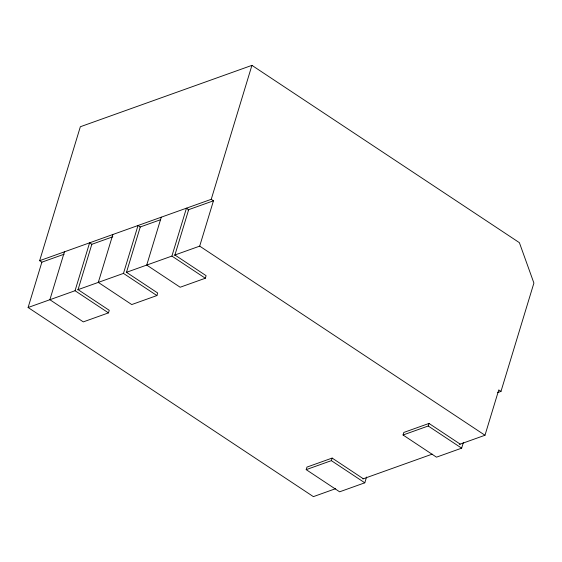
<?xml version="1.0" encoding="UTF-8"?>
<svg xmlns="http://www.w3.org/2000/svg" width="562" height="562" viewBox="0 0 562 562"><rect width="100%" height="100%" fill="white"/><g stroke="black" fill="none" stroke-linecap="round" stroke-linejoin="round"><path stroke-width="0.84" d="M64.145 254.207L41.876 262.173L39.642 260.698L80.345 126.745L251.931 65.361L519.393 242.672L533.9 283.058L500.981 391.398L497.686 392.585M335.662 488.666L313.392 496.639L28.1 307.505L41.876 262.173M64.433 251.825L49.877 299.722L83.309 321.885L108.48 312.886L109.253 310.322L78.055 289.634L91.824 244.301L89.597 242.826L75.048 290.723L28.1 307.505M112.857 234.509L98.308 282.398L131.74 304.562L156.903 295.563L157.683 292.999L126.478 272.317L140.254 226.978L138.02 225.502L123.471 273.399L77.598 289.802M161.28 217.185L146.731 265.074L180.163 287.238L205.334 278.239L206.106 275.675L174.908 254.993L188.677 209.661L186.451 208.179L171.902 256.075L126.267 272.387M39.642 260.698L211.235 199.313L251.931 65.361M174.115 255.274L199.693 246.128L213.462 200.796L211.235 199.313M366.55 477.026L364.794 482.807L339.624 491.813L306.192 469.649L306.971 467.085L332.142 458.079L363.34 478.768M306.192 469.649L331.362 460.643L332.142 458.079M463.404 442.378L461.648 448.16L436.477 457.166L403.045 435.002L403.825 432.438L428.996 423.439L460.194 444.121M403.045 435.002L428.216 425.996L428.996 423.439M459.407 444.409L484.985 435.255L498.754 389.923L500.981 391.398M91.374 244.463L112.822 236.792M140.043 227.055L160.669 219.679M187.891 209.942L213.462 200.796M362.89 478.929L432.185 454.145M199.693 246.128L484.985 435.255M171.902 256.075L205.334 278.239M428.216 425.996L461.648 448.16M123.471 273.399L156.903 295.563M75.048 290.723L108.48 312.886M331.362 460.643L364.794 482.807"/></g></svg>
